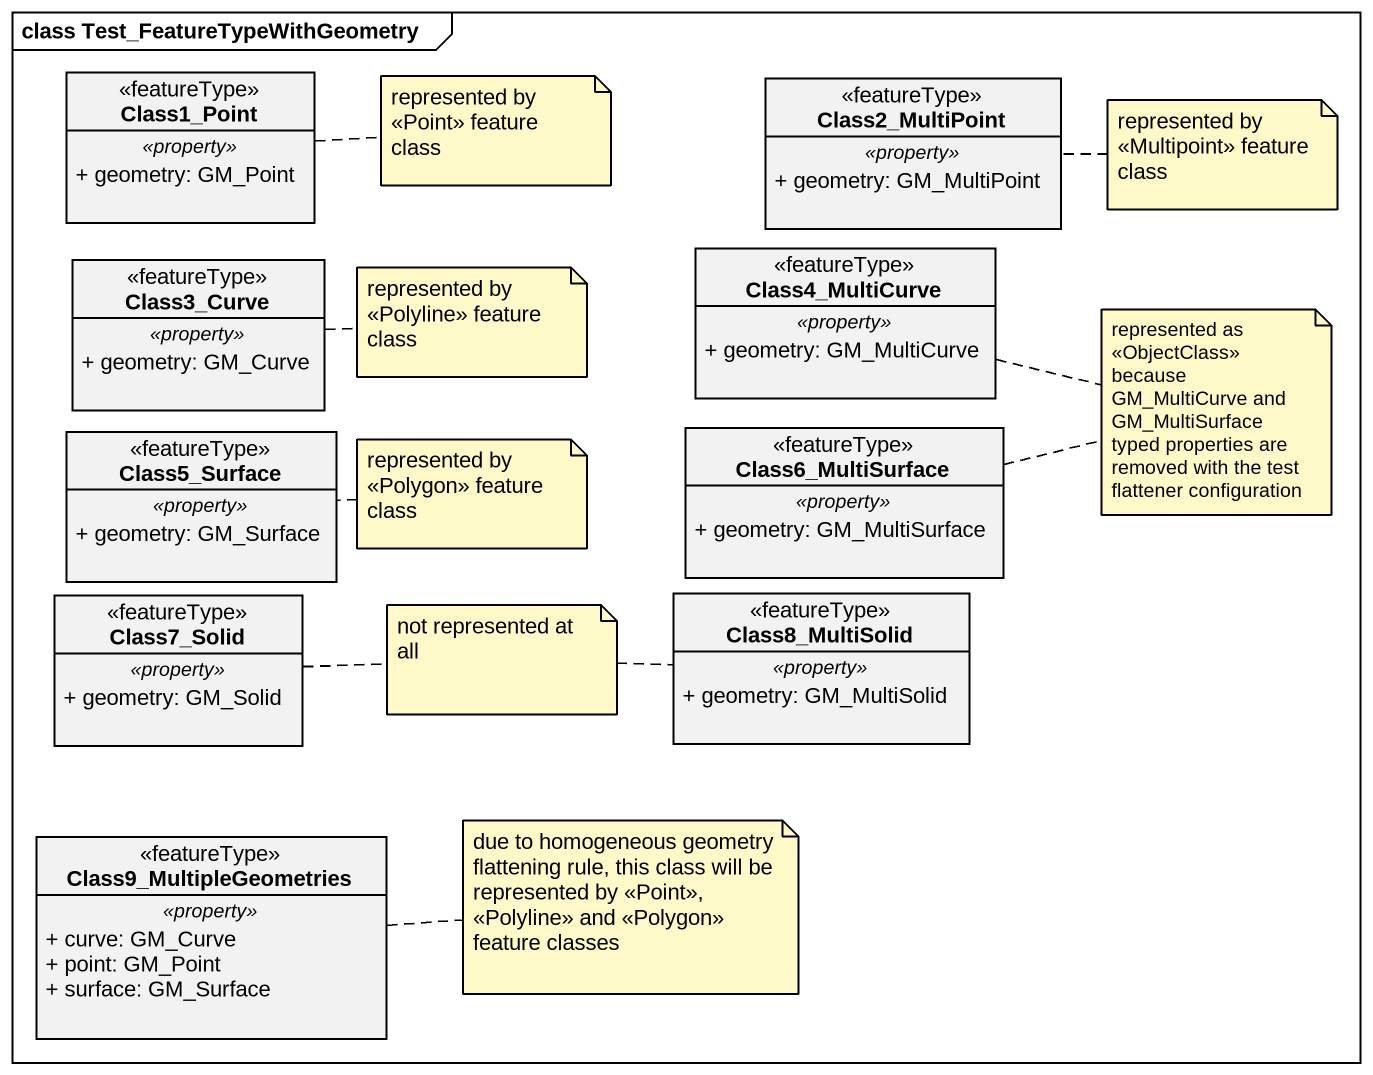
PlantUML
@startuml
mainframe class Test_FeatureTypeWithGeometry
hide circle
hide empty members
skinparam classAttributeIconSize 0
class Class1_Point <<featureType>> {
  .. <<property>> ..
  + geometry: GM_Point
}
class Class2_MultiPoint <<featureType>> {
  .. <<property>> ..
  + geometry: GM_MultiPoint
}
class Class3_Curve <<featureType>> {
  .. <<property>> ..
  + geometry: GM_Curve
}
class Class4_MultiCurve <<featureType>> {
  .. <<property>> ..
  + geometry: GM_MultiCurve
}
class Class5_Surface <<featureType>> {
  .. <<property>> ..
  + geometry: GM_Surface
}
class Class6_MultiSurface <<featureType>> {
  .. <<property>> ..
  + geometry: GM_MultiSurface
}
class Class8_MultiSolid <<featureType>> {
  .. <<property>> ..
  + geometry: GM_MultiSolid
}
class Class7_Solid <<featureType>> {
  .. <<property>> ..
  + geometry: GM_Solid
}
class Class9_MultipleGeometries <<featureType>> {
  .. <<property>> ..
  + curve: GM_Curve
  + point: GM_Point
  + surface: GM_Surface
}
note right of Class1_Point : represented by <<Point>> feature class
note right of Class2_MultiPoint : represented by <<Multipoint>> feature class
note right of Class3_Curve : represented by <<Polyline>> feature class
note as N4
  represented as <<ObjectClass>> because GM_MultiCurve and GM_MultiSurface typed properties are removed with the test flattener configuration
end note
N4 .. Class4_MultiCurve
N4 .. Class6_MultiSurface
note right of Class5_Surface : represented by <<Polygon>> feature class
note as N6
  not represented at all
end note
N6 .. Class7_Solid
N6 .. Class8_MultiSolid
note right of Class9_MultipleGeometries : due to homogeneous geometry flattening rule, this class will be represented by <<Point>>, <<Polyline>> and <<Polygon>> feature classes
@enduml
